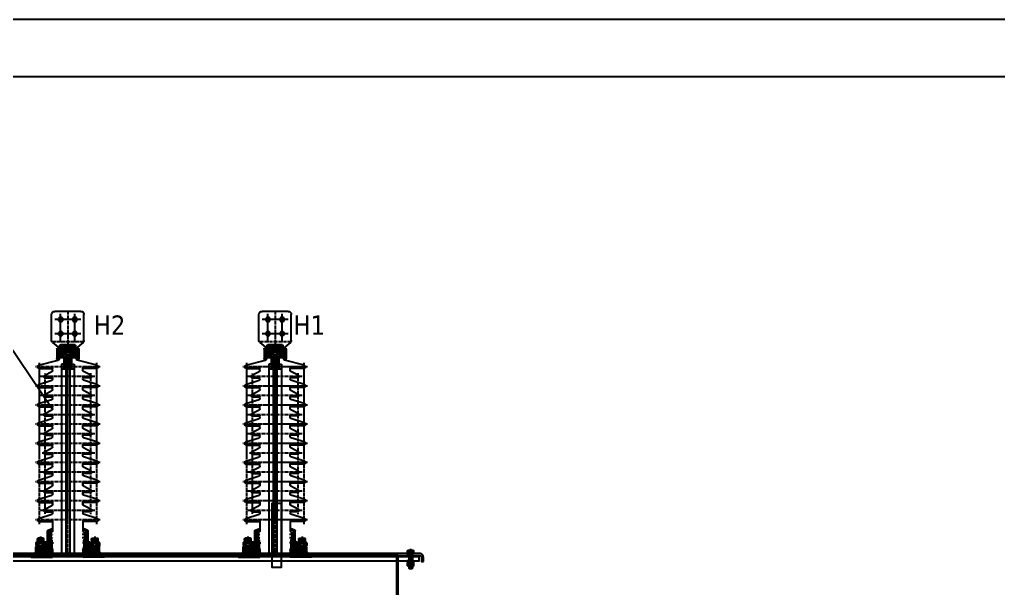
# Model space of a CAD drawing. Header units: millimetres. Extents: x 35720 to 50764, y -47170 to -36532.
# Drawn here: x 43896 to 46966, y -38315 to -36532 of the extents above; entities that cross this region are included whole.
import ezdxf

# ---------------------------------------------------------------- set-up
doc = ezdxf.new("R2010")
doc.units = ezdxf.units.MM
doc.header["$LTSCALE"] = 13
for name, pattern in [('ACAD_ISO02W100', [15, 12, -3]), ('CENTER', [50.8, 31.75, -6.35, 6.35, -6.35]), ('CENTER2', [1.125, 0.75, -0.125, 0.125, -0.125])]:
    doc.linetypes.add(name, pattern=pattern)
doc.layers.get('0').update_dxf_attribs({"color": 1, "linetype": 'CENTER'})
for name, color, linetype in [('00', 7, 'Continuous'), ('01', 7, 'Continuous'), ('08', 1, 'Continuous'), ('cen', 1, 'CENTER'), ('DIM', 4, 'Continuous'), ('中心线', 1, 'CENTER2'), ('粗实线', 4, 'Continuous'), ('细实线', 2, 'Continuous')]:
    doc.layers.add(name, color=color, linetype=linetype)
for name, color, linetype, lineweight in [('DAS', 3, 'ACAD_ISO02W100', 18), ('标注、文本', 3, 'Continuous', 25), ('铁心', 3, 'Continuous', 0)]:
    doc.layers.add(name, color=color, linetype=linetype, lineweight=lineweight)
doc.styles.add('Tahoma_txtstyle_30.40_0_0', font='tahoma.ttf')
pattern_1 = [(45, (69025.176, -17829.232), (-2.245064, 2.245064), [])]

# ---------------------------------------------------------------- blocks, each defined once
blk = doc.blocks.new('GAOYATAOG')
at = {"layer": '粗实线'}
h = blk.add_hatch(dxfattribs=at)
h.set_pattern_fill('ANSI31', color=1)
h.set_pattern_definition([(45, (60296.1373, -13795.4165), (-2.245064, 2.245064), [])])
edge = h.paths.add_edge_path()
edge.add_line((71916.2, -11645.3), (71893.2, -11645.3))
edge.add_arc((71893.2, -11647.3), 2, 90, 180)
edge.add_line((71891.2, -11647.3), (71891.2, -11656.3))
edge.add_line((71891.2, -11656.3), (71884.2, -11656.3))
edge.add_arc((71884.2, -11658.8), 2.5, 90, 180)
edge.add_line((71881.7, -11658.8), (71881.7, -11688.3))
edge.add_arc((71883.7, -11688.3), 2, 180, 360)
edge.add_line((71885.7, -11688.3), (71885.7, -11684.3))
edge.add_arc((71887.7, -11684.3), 2, 90, 180, ccw=False)
edge.add_line((71887.7, -11682.3), (71903.2, -11682.3))
edge.add_line((71903.2, -11682.3), (71903.2, -11675.3))
edge.add_line((71903.2, -11675.3), (71908.7, -11675.3))
edge.add_line((71908.7, -11675.3), (71908.7, -11661.3))
edge.add_line((71908.7, -11661.3), (71916.2, -11661.3))
edge.add_line((71916.2, -11661.3), (71916.2, -11645.3))
edge = h.paths.add_edge_path()
edge.add_arc((71948.2, -11658.8), 2.5, 0, 90)
edge.add_line((71948.2, -11656.3), (71941.2, -11656.3))
edge.add_line((71941.2, -11656.3), (71941.2, -11647.3))
edge.add_arc((71939.2, -11647.3), 2, 0, 90)
edge.add_line((71939.2, -11645.3), (71916.2, -11645.3))
edge.add_line((71916.2, -11645.3), (71916.2, -11661.3))
edge.add_line((71916.2, -11661.3), (71923.7, -11661.3))
edge.add_line((71923.7, -11661.3), (71923.7, -11675.3))
edge.add_line((71923.7, -11675.3), (71929.2, -11675.3))
edge.add_line((71929.2, -11675.3), (71929.2, -11682.3))
edge.add_line((71929.2, -11682.3), (71944.7, -11682.3))
edge.add_arc((71944.7, -11684.3), 2, 0, 90, ccw=False)
edge.add_line((71946.7, -11684.3), (71946.7, -11688.3))
edge.add_arc((71948.7, -11688.3), 2, 180, 360)
edge.add_line((71950.7, -11688.3), (71950.7, -11658.8))
at = {"layer": '细实线'}
h = blk.add_hatch(dxfattribs=at)
h.set_pattern_fill('ANSI37', color=1, scale=0.5, angle=90)
h.set_pattern_definition([(135, (79370.6164, -45980.616), (-1.122532015, -1.122532015), []), (225, (79370.6164, -45980.616), (1.122532015, -1.122532015), [])])
h.paths.add_polyline_path([(71903.7, -11686.3), (71903.7, -11682.3), (71886.2, -11682.3), (71886.2, -11689.3), (71888.2, -11689.3), (71888.2, -11688.3, -0.414214), (71890.2, -11686.3)])
h.paths.add_polyline_path([(71928.7, -11682.3), (71928.7, -11686.3), (71942.2, -11686.3, -0.414214), (71944.2, -11688.3), (71944.2, -11689.3), (71946.2, -11689.3), (71946.2, -11682.3)])
h = blk.add_hatch(dxfattribs=at)
h.set_pattern_fill('ANSI31', color=256)
h.set_pattern_definition(pattern_1)
h.paths.add_polyline_path([(72016.2, -12266.3), (72014.2, -12264.3), (72008.2, -12264.3), (72008.2, -12276.3), (72014.2, -12276.3), (72016.2, -12274.3)])
h.paths.add_polyline_path([(71994.2, -12264.3), (71984.7, -12264.3, -0.414214), (71979.7, -12259.3), (71979.7, -12228.3, 0.414214), (71977.7, -12226.3), (71974.7, -12226.3), (71972.7, -12228.3), (71972.7, -12233.8), (71973.2, -12234.3), (71973.2, -12238.3), (71972.7, -12238.8), (71972.7, -12245.8), (71973.2, -12246.3), (71973.2, -12250.3), (71972.7, -12250.8), (71972.7, -12253.3, -0.414214), (71969.7, -12256.3), (71968, -12256.3, 0.414214), (71967, -12257.3), (71967, -12260.1, 0.388879), (71967.2, -12260.3), (71971.8, -12260.7, -0.388879), (71972.2, -12261.2), (71972.2, -12271.3, -0.388879), (71971.8, -12271.8), (71967.2, -12272.2, 0.388879), (71967, -12272.4), (71967, -12275.3, 0.414214), (71968, -12276.3), (71994.2, -12276.3)])
h.paths.add_polyline_path([(71860.2, -12261.2, -0.388879), (71860.7, -12260.7), (71865.3, -12260.3, 0.388879), (71865.5, -12260.1), (71865.5, -12257.3, 0.414214), (71864.5, -12256.3), (71862.7, -12256.3, -0.414214), (71859.7, -12253.3), (71859.7, -12250.8), (71859.2, -12250.3), (71859.2, -12246.3), (71859.7, -12245.8), (71859.7, -12238.8), (71859.2, -12238.3), (71859.2, -12234.3), (71859.7, -12233.8), (71859.7, -12228.3), (71857.7, -12226.3), (71854.7, -12226.3, 0.414214), (71852.7, -12228.3), (71852.7, -12259.3, -0.414214), (71847.7, -12264.3), (71838.2, -12264.3), (71838.2, -12276.3), (71864.5, -12276.3, 0.414214), (71865.5, -12275.3), (71865.5, -12272.4, 0.388879), (71865.3, -12272.2), (71860.7, -12271.8, -0.388879), (71860.2, -12271.3)])
h.paths.add_polyline_path([(71824.2, -12264.3), (71818.2, -12264.3), (71816.2, -12266.3), (71816.2, -12274.3), (71818.2, -12276.3), (71824.2, -12276.3)])
h = blk.add_hatch(dxfattribs=at)
h.set_pattern_fill('AR-CONC', color=256, scale=0.01)
h.set_pattern_definition([(50, (65830.137, -16724.5739), (1.8218467, -0.15939086), [0.1905, -2.0955]), (355, (65830.137, -16724.5739), (-0.3524342, 1.91056845), [0.1524, -1.67640584]), (100.451445, (65830.2888, -16724.5872), (1.46941247, 1.7511775), [0.1619001, -1.78090245]), (46.1842, (65830.137, -16724.0659), (2.7107904, -0.4204233), [0.28575, -3.14325]), (96.635558, (65830.363, -16724.101), (2.3740413, 2.47426125), [0.2428502, -2.6713561]), (351.18415, (65830.137, -16724.066), (2.3740413, 2.4742612), [0.2285997, -2.5145973]), (21, (65830.391, -16724.1929), (1.5161439, -1.02265198), [0.1905, -2.0955]), (326, (65830.391, -16724.1929), (0.6180203, 1.84187966), [0.1524, -1.6764]), (71.451445, (65830.5173, -16724.2781), (2.1341642, 0.8192277), [0.1619001, -1.78089938]), (37.5, (65830.137, -16724.5739), (0.03088603, 0.84555039), [0, -1.65608, 0, -1.7018, 0, -1.68275]), (7.5, (65830.137, -16724.5739), (0.66819663, 1.00180575), [0, -0.97028, 0, -1.61798, 0, -0.64135]), (327.5, (65829.57055, -16724.5739), (1.35590595, -0.05728744), [0, -0.635, 0, -1.9812, 0, -2.6289]), (317.5, (65829.3165, -16724.5739), (1.48129181, 0.25426491), [0, -0.8255, 0, -1.31572, 0, -1.8669])])
h.paths.add_polyline_path([(71868.7, -12221), (71854, -12226.4, -0.087489), (71854.7, -12226.3), (71868.7, -12226.3)])
h.paths.add_polyline_path([(71866.2, -12231.9, 0.267949), (71868.7, -12227.6), (71868.7, -12226.3), (71857.7, -12226.3), (71859.7, -12228.3), (71859.7, -12233.8), (71859.2, -12234.3), (71859.2, -12238.3), (71859.7, -12238.8), (71859.7, -12245.8), (71859.2, -12246.3), (71859.2, -12250.3), (71859.7, -12250.8), (71859.7, -12253.3, 0.414214), (71862.7, -12256.3), (71863.7, -12256.3), (71863.7, -12251.8, 1), (71863.7, -12247.8), (71863.7, -12241.8, 1), (71863.7, -12237.8), (71863.7, -12236.3, -0.267952)])
h.paths.add_polyline_path([(71963.7, -12221), (71963.7, -12226.3), (71977.7, -12226.3, -0.087489), (71978.4, -12226.4)])
h.paths.add_polyline_path([(71972.7, -12228.3), (71974.7, -12226.3), (71963.7, -12226.3), (71963.7, -12227.6, 0.267949), (71966.2, -12231.9, -0.267942), (71968.7, -12236.3), (71968.7, -12237.8, 1), (71968.7, -12241.8), (71968.7, -12247.8, 1), (71968.7, -12251.8), (71968.7, -12256.3), (71969.7, -12256.3, 0.414214), (71972.7, -12253.3), (71972.7, -12250.8), (71973.2, -12250.3), (71973.2, -12246.3), (71972.7, -12245.8), (71972.7, -12238.8), (71973.2, -12238.3), (71973.2, -12234.3), (71972.7, -12233.8)])
h = blk.add_hatch(dxfattribs=at)
h.set_pattern_fill('ANSI31', color=256, angle=90)
h.set_pattern_definition([(135, (69025.176, -17829.232), (-2.245064, -2.245064), [])])
h.paths.add_polyline_path([(71995.2, -12288.2), (71995.2, -12276.3), (71988.9, -12276.3, 0.414214), (71988.7, -12276.5), (71988.7, -12279.8, -0.414214), (71988.2, -12280.3), (71978.2, -12280.3, -0.414214), (71977.7, -12279.8), (71977.7, -12276.5, 0.414214), (71977.5, -12276.3), (71970.2, -12276.3), (71970.2, -12294.3, 0.414214), (71975.2, -12299.3), (72014.2, -12299.3), (72016.2, -12297.3), (72016.2, -12278.3), (72014.2, -12276.3), (72007.2, -12276.3), (72007.2, -12288.2), (72007.2, -12294.3), (72006.7, -12294.3), (72006.7, -12297.3), (72001.2, -12298.7), (71995.7, -12297.3), (71995.7, -12294.3), (71995.2, -12294.3)])
h.paths.add_polyline_path([(71862.2, -12276.3), (71854.9, -12276.3, 0.414214), (71854.7, -12276.5), (71854.7, -12279.8, -0.414214), (71854.2, -12280.3), (71844.2, -12280.3, -0.414214), (71843.7, -12279.8), (71843.7, -12276.5, 0.414214), (71843.5, -12276.3), (71837.2, -12276.3), (71837.2, -12288.2), (71837.2, -12294.3), (71836.7, -12294.3), (71836.7, -12297.3), (71831.2, -12298.7), (71825.7, -12297.3), (71825.7, -12294.3), (71825.2, -12294.3), (71825.2, -12288.2), (71825.2, -12276.3), (71818.2, -12276.3), (71816.2, -12278.3), (71816.2, -12297.3), (71818.2, -12299.3), (71857.2, -12299.3, 0.414214), (71862.2, -12294.3)])
h.paths.add_polyline_path([(71825.7, -12288.7), (71825.2, -12288.2), (71825.2, -12294.3), (71825.7, -12294.3)], flags=17)
h.paths.add_polyline_path([(71837.2, -12288.2), (71836.7, -12288.7), (71836.7, -12294.3), (71837.2, -12294.3)], flags=17)
h.paths.add_polyline_path([(71995.7, -12288.7), (71995.2, -12288.2), (71995.2, -12294.3), (71995.7, -12294.3)], flags=17)
h.paths.add_polyline_path([(72007.2, -12288.2), (72006.7, -12288.7), (72006.7, -12294.3), (72007.2, -12294.3)], flags=17)
h = blk.add_hatch(dxfattribs=at)
h.set_pattern_fill('ANSI37', color=256, scale=0.5)
h.set_pattern_definition([(45, (69025.1759, -17829.2319), (-1.122532, 1.122532), []), (135, (69025.1759, -17829.2319), (-1.122532, -1.122532), [])])
h.paths.add_polyline_path([(71852.2, -12276.3), (71844.2, -12276.3), (71844.2, -12280.3), (71852.2, -12280.3)])
h.paths.add_polyline_path([(71988.2, -12276.3), (71980.2, -12276.3), (71980.2, -12280.3), (71988.2, -12280.3)])
h = blk.add_hatch(dxfattribs=at)
h.set_pattern_fill('ANSI37', color=256, scale=0.75)
h.set_pattern_definition([(45, (69025.1759, -17829.232), (-1.683798, 1.683798), []), (135, (69025.1759, -17829.232), (-1.683798, -1.683798), [])])
edge = h.paths.add_edge_path()
edge.add_ellipse((71863.2, -12266.3), major_axis=(0, 5.75), ratio=0.521304, start_angle=270, end_angle=450)
edge.add_ellipse((71863.2, -12266.3), major_axis=(0, 5.75), ratio=0.521304, start_angle=90, end_angle=270)
edge = h.paths.add_edge_path()
edge.add_ellipse((71969.2, -12266.3), major_axis=(0, 5.75), ratio=0.521304, start_angle=-90, end_angle=90)
edge.add_ellipse((71969.2, -12266.3), major_axis=(0, 5.75), ratio=0.521304, start_angle=90, end_angle=270)
h = blk.add_hatch(dxfattribs=at)
h.set_pattern_fill('ANSI31', color=256)
h.set_pattern_definition(pattern_1)
edge = h.paths.add_edge_path()
edge.add_spline(control_points=[(72031.2, -12311.3), (72031.5, -12310), (72031.9, -12307.1), (72029.5, -12303.1), (72030.6, -12300.3), (72031, -12299.3)], knot_values=[0, 0, 0, 0, 37430.664473, 89770.281846, 123604.6686, 123604.6686, 123604.6686, 123604.6686], weights=[1, 1, 1, 1, 1, 1], degree=3, periodic=0)
edge.add_line((72031, -12299.3), (71980.2, -12299.3))
edge.add_line((71980.2, -12299.3), (71980.2, -12306.3))
edge.add_arc((71985.2, -12306.3), 5, 180, 270)
edge.add_line((71985.2, -12311.3), (72031.2, -12311.3))
edge = h.paths.add_edge_path()
edge.add_line((71852.2, -12299.3), (71801.4, -12299.3))
edge.add_spline(control_points=[(71801.4, -12299.3), (71801.9, -12300.3), (71802.9, -12303.1), (71800.5, -12307.1), (71801, -12310), (71801.3, -12311.3)], knot_values=[0, 0, 0, 0, 33834.386754, 86174.004126, 123604.6686, 123604.6686, 123604.6686, 123604.6686], weights=[1, 1, 1, 1, 1, 1], degree=3, periodic=0)
edge.add_line((71801.3, -12311.3), (71847.2, -12311.3))
edge.add_arc((71847.2, -12306.3), 5, 270, 360)
edge.add_line((71852.2, -12306.3), (71852.2, -12299.3))
h = blk.add_hatch(color=256, dxfattribs=at)
h.dxf.hatch_style = 1
h.paths.add_polyline_path([(72016.2, -12294.3), (72016.2, -12297.3), (72014.2, -12299.3), (72021.2, -12299.3)])
h.paths.add_polyline_path([(71816.2, -12297.3), (71816.2, -12294.3), (71811.2, -12299.3), (71818.2, -12299.3)])
h = blk.add_hatch(color=256, dxfattribs=at)
h.dxf.hatch_style = 1
h.paths.add_polyline_path([(71857.2, -12299.3), (71852.2, -12299.3), (71852.2, -12304.3)])
h.paths.add_polyline_path([(71980.2, -12299.3), (71975.2, -12299.3), (71980.2, -12304.3)])
at = {"layer": '中心线'}
for p, q in [((71916.2, -11540.3), (71916.2, -11691.5)), ((71875.4, -11565.7), (71957, -11565.7)), ((71894, -11636.6), (71894, -11548.3)), ((71894, -11636.6), (71894, -11548.3)), ((71938.5, -11636.4), (71938.5, -11548.3)), ((71875.4, -11610.2), (71957, -11610.2)), ((71865.4, -11635.3), (71967, -11635.3)), ((71916.2, -11677.3), (71916.2, -11694.3)), ((71916.2, -11686.3), (71916.2, -11721.3)), ((71814.7, -11714.3), (72017.7, -11714.3)), ((71826.2, -11701.9), (71826.2, -12207.3)), ((72006.2, -11701.9), (72006.2, -12207.3)), ((71830.9, -11744.3), (72001.5, -11744.3)), ((71845.2, -11734.1), (71845.2, -12175.7)), ((71987.2, -12174.8), (71987.2, -11735.1)), ((71814.7, -11774.3), (72017.7, -11774.3)), ((71830.9, -11804.3), (72001.5, -11804.3)), ((71814.7, -11834.3), (72017.7, -11834.3)), ((71830.9, -11864.3), (72001.5, -11864.3)), ((71814.7, -11894.3), (72017.7, -11894.3)), ((71830.9, -11924.3), (72001.5, -11924.3)), ((71814.7, -11954.3), (72017.7, -11954.3)), ((71830.9, -11984.3), (71996.5, -11984.3)), ((71814.7, -12014.3), (72017.7, -12014.3)), ((71830.9, -12044.3), (72001.5, -12044.3)), ((71814.7, -12074.3), (72017.7, -12074.3)), ((71830.9, -12104.3), (72001.5, -12104.3)), ((71814.7, -12134.3), (72017.7, -12134.3)), ((71830.9, -12164.3), (72001.5, -12164.3)), ((71814.7, -12194.3), (72017.7, -12194.3)), ((71831.2, -12246.2), (71831.2, -12303.7)), ((71858.7, -12239.8), (71870.7, -12239.8)), ((71858.7, -12239.8), (71870.7, -12239.8)), ((71858.7, -12239.8), (71870.7, -12239.8)), ((71973.7, -12239.8), (71961.7, -12239.8)), ((71973.7, -12239.8), (71961.7, -12239.8)), ((71973.7, -12239.8), (71961.7, -12239.8)), ((72001.2, -12246.2), (72001.2, -12303.7)), ((71855.2, -12266.3), (71871.2, -12266.3)), ((71858.7, -12249.8), (71870.7, -12249.8)), ((71858.7, -12249.8), (71870.7, -12249.8)), ((71858.7, -12249.8), (71870.7, -12249.8)), ((71977.2, -12266.3), (71961.2, -12266.3)), ((71973.7, -12249.8), (71961.7, -12249.8)), ((71973.7, -12249.8), (71961.7, -12249.8)), ((71973.7, -12249.8), (71961.7, -12249.8))]:
    blk.add_line(p, q, dxfattribs=at)
blk.add_lwpolyline([(71916.2, -12310.3), (71916.2, -11681.3)], dxfattribs=at)
blk.add_lwpolyline([(71916.2, -12310.3), (71916.2, -11681.3)], dxfattribs=at)
at = {"layer": '粗实线'}
for p, q in [((71875.4, -11540.3), (71957, -11540.3)), ((71865.4, -11631.3), (71865.4, -11550.3)), ((71967, -11631.3), (71967, -11550.3)), ((71868.1, -11638.1), (71891.2, -11656.3)), ((71881.7, -11658.8), (71881.7, -11688.3)), ((71884.2, -11656.3), (71891.2, -11656.3)), ((71891.2, -11656.3), (71891.2, -11647.3)), ((71893.2, -11645.3), (71939.2, -11645.3)), ((71910.2, -11661.3), (71922.2, -11661.3)), ((71910.7, -11661.3), (71910.7, -11675.3)), ((71921.7, -11661.3), (71921.7, -11675.3)), ((71964.4, -11638.1), (71941.2, -11656.3)), ((71941.2, -11656.3), (71941.2, -11647.3)), ((71941.2, -11656.3), (71948.2, -11656.3)), ((71950.7, -11658.8), (71950.7, -11688.3)), ((71824.9, -11709.4), (71886.5, -11692.9)), ((71888.7, -11690.3), (71883.7, -11690.3)), ((71885.7, -11684.3), (71885.7, -11688.3)), ((71886.2, -11682.3), (71946.2, -11682.3)), ((71886.2, -11682.3), (71886.2, -11689.3)), ((71888.7, -11689.3), (71886.2, -11689.3)), ((71887.7, -11682.3), (71944.7, -11682.3)), ((71888.2, -11688.3), (71888.2, -11689.3)), ((71888.7, -11689.3), (71888.7, -11690)), ((71890.2, -11686.3), (71942.2, -11686.3)), ((71891.7, -11686.3), (71940.7, -11686.3)), ((71903.2, -11675.3), (71929.2, -11675.3)), ((71903.2, -11675.3), (71903.2, -11682.3)), ((71903.7, -11682.3), (71903.7, -11686.3)), ((71904.2, -11686.3), (71904.2, -11721.3)), ((71910.2, -11674.9), (71910.2, -12310.3)), ((71922.2, -11674.9), (71922.2, -12310.3)), ((71928.2, -11686.3), (71928.2, -11721.3)), ((71928.7, -11682.3), (71928.7, -11686.3)), ((71929.2, -11675.3), (71929.2, -11682.3)), ((71943.7, -11689.3), (71943.7, -11690)), ((71946.2, -11689.3), (71943.7, -11689.3)), ((71948.7, -11690.3), (71943.7, -11690.3)), ((71944.2, -11688.3), (71944.2, -11689.3)), ((72007.5, -11709.4), (71945.9, -11692.9)), ((71946.2, -11682.3), (71946.2, -11689.3)), ((71946.7, -11684.3), (71946.7, -11688.3)), ((71826.2, -11719.3), (71868.7, -11719.3)), ((71833.4, -11716.3), (71865.7, -11716.3)), ((71868.7, -11725.7), (71868.7, -11719.3)), ((71904.2, -11706.3), (71896.2, -11706.3)), ((71896.2, -11721.3), (71936.2, -11721.3)), ((71928.2, -11706.3), (71936.2, -11706.3)), ((72006.2, -11719.3), (71963.7, -11719.3)), ((71963.7, -11725.7), (71963.7, -11719.3)), ((71999.1, -11716.3), (71966.7, -11716.3)), ((71843.9, -11740.5), (71866.8, -11728.5)), ((71845.2, -11748.3), (71868.6, -11748.3)), ((71850.9, -11746.3), (71865.7, -11746.3)), ((71868.7, -11753.4), (71868.7, -11751.3)), ((71963.7, -11753.4), (71963.7, -11751.3)), ((71987.2, -11748.3), (71963.9, -11748.3)), ((71988.6, -11740.5), (71965.7, -11728.5)), ((71981.6, -11746.3), (71966.7, -11746.3)), ((71824.7, -11769.5), (71866.6, -11756.3)), ((71826.2, -11779.3), (71868.7, -11779.3)), ((71833.4, -11776.3), (71865.7, -11776.3)), ((71868.7, -11785.7), (71868.7, -11779.3)), ((72006.2, -11779.3), (71963.7, -11779.3)), ((71963.7, -11785.7), (71963.7, -11779.3)), ((72007.7, -11769.5), (71965.8, -11756.3)), ((71999.1, -11776.3), (71966.7, -11776.3)), ((71824.7, -11829.5), (71866.6, -11816.3)), ((71843.9, -11800.5), (71866.8, -11788.5)), ((71845.2, -11808.3), (71868.6, -11808.3)), ((71850.9, -11806.3), (71865.7, -11806.3)), ((71868.7, -11813.4), (71868.7, -11809.3)), ((71963.7, -11813.4), (71963.7, -11809.3)), ((71987.2, -11808.3), (71963.9, -11808.3)), ((71988.6, -11800.5), (71965.7, -11788.5)), ((72007.7, -11829.5), (71965.8, -11816.3)), ((71981.6, -11806.3), (71966.7, -11806.3)), ((71826.2, -11839.3), (71868.7, -11839.3)), ((71833.4, -11836.3), (71865.7, -11836.3)), ((71868.7, -11845.7), (71868.7, -11839.3)), ((72006.2, -11839.3), (71963.7, -11839.3)), ((71963.7, -11845.7), (71963.7, -11839.3)), ((71999.1, -11836.3), (71966.7, -11836.3)), ((71824.7, -11889.5), (71866.6, -11876.3)), ((71843.9, -11860.5), (71866.8, -11848.5)), ((71845.2, -11868.3), (71868.6, -11868.3)), ((71850.9, -11866.3), (71865.7, -11866.3)), ((71868.7, -11873.4), (71868.7, -11869.3)), ((71963.7, -11873.4), (71963.7, -11869.3)), ((71987.2, -11868.3), (71963.9, -11868.3)), ((71988.6, -11860.5), (71965.7, -11848.5)), ((72007.7, -11889.5), (71965.8, -11876.3)), ((71981.6, -11866.3), (71966.7, -11866.3)), ((71826.2, -11899.3), (71868.7, -11899.3)), ((71833.4, -11896.3), (71865.7, -11896.3)), ((71843.9, -11920.5), (71866.8, -11908.5)), ((71868.7, -11905.7), (71868.7, -11899.3)), ((72006.2, -11899.3), (71963.7, -11899.3)), ((71963.7, -11905.7), (71963.7, -11899.3)), ((71988.6, -11920.5), (71965.7, -11908.5)), ((71999.1, -11896.3), (71966.7, -11896.3)), ((71824.7, -11949.5), (71866.6, -11936.3)), ((71845.2, -11928.3), (71868.6, -11928.3)), ((71850.9, -11926.3), (71865.7, -11926.3)), ((71868.7, -11933.4), (71868.7, -11929.3)), ((71963.7, -11933.4), (71963.7, -11929.3)), ((71987.2, -11928.3), (71963.9, -11928.3)), ((72007.7, -11949.5), (71965.8, -11936.3)), ((71981.6, -11926.3), (71966.7, -11926.3)), ((71826.2, -11959.3), (71868.7, -11959.3)), ((71833.4, -11956.3), (71865.7, -11956.3)), ((71843.9, -11980.5), (71866.8, -11968.5)), ((71868.7, -11965.7), (71868.7, -11959.3)), ((72006.2, -11959.3), (71963.7, -11959.3)), ((71963.7, -11965.7), (71963.7, -11959.3)), ((71988.6, -11980.5), (71965.7, -11968.5)), ((71999.1, -11956.3), (71966.7, -11956.3)), ((71824.7, -12009.5), (71866.6, -11996.3)), ((71845.2, -11988.3), (71868.6, -11988.3)), ((71850.9, -11986.3), (71865.7, -11986.3)), ((71868.7, -11993.4), (71868.7, -11989.3)), ((71963.7, -11993.4), (71963.7, -11989.3)), ((71987.2, -11988.3), (71963.9, -11988.3)), ((72007.7, -12009.5), (71965.8, -11996.3)), ((71981.6, -11986.3), (71966.7, -11986.3)), ((71826.2, -12019.3), (71868.7, -12019.3)), ((71833.4, -12016.3), (71865.7, -12016.3)), ((71843.9, -12040.5), (71866.8, -12028.5)), ((71868.7, -12025.7), (71868.7, -12019.3)), ((72006.2, -12019.3), (71963.7, -12019.3)), ((71963.7, -12025.7), (71963.7, -12019.3)), ((71988.6, -12040.5), (71965.7, -12028.5)), ((71999.1, -12016.3), (71966.7, -12016.3)), ((71824.7, -12069.5), (71866.6, -12056.3)), ((71845.2, -12048.3), (71868.6, -12048.3)), ((71850.9, -12046.3), (71865.7, -12046.3)), ((71868.7, -12049.3), (71868.7, -12053.4)), ((71868.7, -12053.4), (71868.7, -12049.3)), ((71868.7, -12053.4), (71868.7, -12049.3)), ((71963.7, -12049.3), (71963.7, -12053.4)), ((71987.2, -12048.3), (71963.9, -12048.3)), ((72007.7, -12069.5), (71965.8, -12056.3)), ((71981.6, -12046.3), (71966.7, -12046.3)), ((71826.2, -12079.3), (71868.7, -12079.3)), ((71833.4, -12076.3), (71865.7, -12076.3)), ((71843.9, -12100.5), (71866.8, -12088.5)), ((71868.7, -12079.3), (71868.7, -12085.7)), ((71868.7, -12085.7), (71868.7, -12079.3)), ((71868.7, -12085.7), (71868.7, -12079.3)), ((71963.7, -12079.3), (71963.7, -12085.7)), ((71963.7, -12079.3), (71963.7, -12085.7)), ((71963.7, -12085.7), (71963.7, -12079.3)), ((72006.2, -12079.3), (71963.7, -12079.3)), ((71963.7, -12085.7), (71963.7, -12079.3)), ((71988.6, -12100.5), (71965.7, -12088.5)), ((71999.1, -12076.3), (71966.7, -12076.3)), ((71824.7, -12129.5), (71866.6, -12116.3)), ((71845.2, -12108.3), (71868.6, -12108.3)), ((71850.9, -12106.3), (71865.7, -12106.3)), ((71868.7, -12109.3), (71868.7, -12113.4)), ((71868.7, -12113.4), (71868.7, -12109.3)), ((71963.7, -12109.3), (71963.7, -12113.4)), ((71963.7, -12109.3), (71963.7, -12113.4)), ((71963.7, -12113.4), (71963.7, -12109.3)), ((71987.2, -12108.3), (71963.9, -12108.3)), ((72007.7, -12129.5), (71965.8, -12116.3)), ((71981.6, -12106.3), (71966.7, -12106.3)), ((71826.2, -12139.3), (71868.7, -12139.3)), ((71833.4, -12136.3), (71865.7, -12136.3)), ((71843.9, -12160.5), (71866.8, -12148.5)), ((71868.7, -12139.3), (71868.7, -12145.7)), ((71868.7, -12145.7), (71868.7, -12139.3)), ((71963.7, -12139.3), (71963.7, -12145.7)), ((71963.7, -12139.3), (71963.7, -12145.7)), ((72006.2, -12139.3), (71963.7, -12139.3)), ((71963.7, -12145.7), (71963.7, -12139.3)), ((71988.6, -12160.5), (71965.7, -12148.5)), ((71999.1, -12136.3), (71966.7, -12136.3)), ((71824.7, -12189.5), (71866.6, -12176.3)), ((71845.2, -12168.3), (71868.6, -12168.3)), ((71850.9, -12166.3), (71865.7, -12166.3)), ((71868.7, -12169.3), (71868.7, -12173.4)), ((71963.7, -12169.3), (71963.7, -12173.4)), ((71963.7, -12169.3), (71963.7, -12173.4)), ((71987.2, -12168.3), (71963.9, -12168.3)), ((72007.7, -12189.5), (71965.8, -12176.3)), ((71981.6, -12166.3), (71966.7, -12166.3)), ((71826.2, -12199.3), (71868.7, -12199.3)), ((71963.7, -12199.3), (71963.7, -12227.6)), ((72006.2, -12199.3), (71963.7, -12199.3)), ((71999.1, -12196.3), (71966.7, -12196.3)), ((71852.7, -12259.3), (71852.7, -12228.3)), ((71854, -12226.4), (71868.7, -12221)), ((71854.7, -12226.3), (71868.7, -12226.3)), ((71859.7, -12228.3), (71857.7, -12226.3)), ((71859.7, -12233.8), (71859.2, -12234.3)), ((71859.2, -12234.3), (71859.2, -12238.3)), ((71859.7, -12238.8), (71859.2, -12238.3)), ((71859.7, -12245.8), (71859.2, -12246.3)), ((71859.2, -12246.3), (71859.2, -12250.3)), ((71859.7, -12228.3), (71859.7, -12233.8)), ((71859.7, -12238.8), (71859.7, -12245.8)), ((71978.4, -12226.4), (71963.7, -12221)), ((71977.7, -12226.3), (71963.7, -12226.3)), ((71968.7, -12237.8), (71968.7, -12236.3)), ((71968.7, -12247.8), (71968.7, -12241.8)), ((71972.7, -12228.3), (71974.7, -12226.3)), ((71972.7, -12228.3), (71972.7, -12233.8)), ((71972.7, -12233.8), (71973.2, -12234.3)), ((71972.7, -12238.8), (71973.2, -12238.3)), ((71972.7, -12238.8), (71972.7, -12245.8)), ((71972.7, -12245.8), (71973.2, -12246.3)), ((71973.2, -12234.3), (71973.2, -12238.3)), ((71973.2, -12246.3), (71973.2, -12250.3)), ((71979.7, -12259.3), (71979.7, -12228.3)), ((71816.2, -12266.3), (71818.2, -12264.3)), ((71816.2, -12266.3), (71816.2, -12274.3)), ((71816.2, -12274.3), (71818.2, -12276.3)), ((71816.2, -12278.3), (71818.2, -12276.3)), ((71825.2, -12264.3), (71818.2, -12264.3)), ((71818.2, -12276.3), (71825.7, -12276.3)), ((71843.2, -12261.8), (71819.2, -12261.8)), ((71819.2, -12264.3), (71819.2, -12261.8)), ((71820.8, -12258.7), (71820.8, -12251.9)), ((71841.6, -12258.7), (71820.8, -12258.7)), ((71822, -12258.7), (71822, -12261.8)), ((71839, -12251.2), (71823.4, -12251.2)), ((71824.2, -12264.3), (71824.2, -12276.3)), ((71824.5, -12264.3), (71824.5, -12261.8)), ((71825.2, -12288.2), (71825.2, -12261.8)), ((71826, -12251.9), (71826, -12258.7)), ((71831.2, -12258.7), (71829.4, -12261.8)), ((71833, -12258.7), (71831.2, -12261.8)), ((71836.4, -12251.9), (71836.4, -12258.7)), ((71836.7, -12276.3), (71866.3, -12276.3)), ((71837.2, -12288.2), (71837.2, -12261.8)), ((71847.7, -12264.3), (71837.2, -12264.3)), ((71838, -12264.3), (71838, -12261.8)), ((71838.2, -12264.3), (71838.2, -12276.3)), ((71840.4, -12258.7), (71840.4, -12261.8)), ((71841.6, -12258.7), (71841.6, -12251.9)), ((71843.2, -12264.3), (71843.2, -12261.8)), ((71843.7, -12276.5), (71843.7, -12279.8)), ((71844.2, -12280.3), (71844.2, -12276.3)), ((71852.2, -12280.3), (71852.2, -12276.3)), ((71854.7, -12276.5), (71854.7, -12279.8)), ((71859.7, -12250.8), (71859.2, -12250.3)), ((71859.7, -12250.8), (71859.7, -12253.3)), ((71860.2, -12271.3), (71860.2, -12261.2)), ((71860.7, -12260.7), (71865.3, -12260.3)), ((71860.7, -12271.8), (71865.3, -12272.2)), ((71862.2, -12276.3), (71862.2, -12294.3)), ((71862.7, -12256.3), (71866.2, -12256.3)), ((71865.5, -12260.1), (71865.5, -12257.3)), ((71865.5, -12272.4), (71865.5, -12275.3)), ((71966.2, -12256.3), (71966.2, -12278.6)), ((71968.7, -12256.3), (71966.2, -12256.3)), ((71995.7, -12276.3), (71966.2, -12276.3)), ((71967, -12260.1), (71967, -12257.3)), ((71967, -12272.4), (71967, -12275.3)), ((71971.8, -12260.7), (71967.2, -12260.3)), ((71971.8, -12271.8), (71967.2, -12272.2)), ((71968.7, -12256.3), (71968.7, -12251.8)), ((71970.2, -12276.3), (71970.2, -12294.3)), ((71972.2, -12271.3), (71972.2, -12261.2)), ((71972.7, -12250.8), (71973.2, -12250.3)), ((71972.7, -12250.8), (71972.7, -12253.3)), ((71977.7, -12276.5), (71977.7, -12279.8)), ((71980.2, -12280.3), (71980.2, -12276.3)), ((71984.7, -12264.3), (71995.2, -12264.3)), ((71988.2, -12280.3), (71988.2, -12276.3)), ((71988.7, -12276.5), (71988.7, -12279.8)), ((71989.2, -12261.8), (72013.2, -12261.8)), ((71989.2, -12264.3), (71989.2, -12261.8)), ((71990.8, -12258.7), (71990.8, -12251.9)), ((71990.8, -12258.7), (72011.6, -12258.7)), ((71992, -12258.7), (71992, -12261.8)), ((71993.4, -12251.2), (72009, -12251.2)), ((71994.2, -12264.3), (71994.2, -12276.3)), ((71994.5, -12264.3), (71994.5, -12261.8)), ((71995.2, -12288.2), (71995.2, -12261.8)), ((71996, -12251.9), (71996, -12258.7)), ((71999.4, -12258.7), (72001.2, -12261.8)), ((72001.2, -12258.7), (72003, -12261.8)), ((72006.4, -12251.9), (72006.4, -12258.7)), ((72014.2, -12276.3), (72006.7, -12276.3)), ((72007.2, -12288.2), (72007.2, -12261.8)), ((72007.2, -12264.3), (72014.2, -12264.3)), ((72008, -12264.3), (72008, -12261.8)), ((72008.2, -12264.3), (72008.2, -12276.3)), ((72010.4, -12258.7), (72010.4, -12261.8)), ((72011.6, -12258.7), (72011.6, -12251.9)), ((72013.2, -12264.3), (72013.2, -12261.8)), ((72016.2, -12266.3), (72014.2, -12264.3)), ((72016.2, -12274.3), (72014.2, -12276.3)), ((72016.2, -12278.3), (72014.2, -12276.3)), ((72016.2, -12266.3), (72016.2, -12274.3)), ((71801.4, -12299.3), (71868.7, -12299.3)), ((71816.2, -12294.3), (71811.2, -12299.3)), ((71816.2, -12297.3), (71816.2, -12278.3)), ((71816.2, -12297.3), (71818.2, -12299.3)), ((71825.2, -12288.2), (71825.7, -12288.7)), ((71825.2, -12288.2), (71837.2, -12288.2)), ((71825.2, -12294.3), (71837.2, -12294.3)), ((71825.7, -12297.3), (71825.7, -12288.7)), ((71825.7, -12288.7), (71836.7, -12288.7)), ((71825.7, -12297.3), (71836.7, -12297.3)), ((71825.7, -12297.3), (71831.2, -12298.7)), ((71836.7, -12297.3), (71831.2, -12298.7)), ((71837.2, -12288.2), (71836.7, -12288.7)), ((71836.7, -12297.3), (71836.7, -12288.7)), ((71844.2, -12280.3), (71854.2, -12280.3)), ((71852.2, -12299.3), (71852.2, -12306.3)), ((71857.2, -12299.3), (71852.2, -12304.3)), ((71866.4, -12279.9), (71868.6, -12288)), ((72031, -12299.3), (71963.7, -12299.3)), ((71966.1, -12279.9), (71963.9, -12288)), ((71975.2, -12299.3), (71980.2, -12304.3)), ((71988.2, -12280.3), (71978.2, -12280.3)), ((71980.2, -12299.3), (71980.2, -12306.3)), ((71995.2, -12288.2), (71995.7, -12288.7)), ((72007.2, -12288.2), (71995.2, -12288.2)), ((72007.2, -12294.3), (71995.2, -12294.3)), ((71995.7, -12297.3), (71995.7, -12288.7)), ((72006.7, -12288.7), (71995.7, -12288.7)), ((72006.7, -12297.3), (71995.7, -12297.3)), ((71995.7, -12297.3), (72001.2, -12298.7)), ((72006.7, -12297.3), (72001.2, -12298.7)), ((72007.2, -12288.2), (72006.7, -12288.7)), ((72006.7, -12297.3), (72006.7, -12288.7)), ((72016.2, -12297.3), (72014.2, -12299.3)), ((72016.2, -12297.3), (72016.2, -12278.3)), ((72016.2, -12294.3), (72021.2, -12299.3)), ((71801.3, -12311.3), (71868.7, -12311.3)), ((72031.2, -12311.3), (71963.7, -12311.3))]:
    blk.add_line(p, q, dxfattribs=at)
for points in [[(71896.2, -11706.3), (71896.2, -12310.3)], [(71936.2, -11706.3), (71936.2, -12310.3)], [(71868.7, -12289.2), (71868.7, -12311.3)], [(71963.7, -12289.2), (71963.7, -12311.3)]]:
    blk.add_lwpolyline(points, dxfattribs=at)
for points in [[(71824.7, -12189.5, 1.280782), (71829.8, -12197.8, -0.201513), (71833.4, -12196.3), (71865.7, -12196.3, -0.414214), (71868.7, -12199.3), (71868.7, -12227.6)], [(71868.7, -12227.6, -0.267949), (71866.2, -12231.9, 0.267949), (71863.7, -12236.3)], [(71863.7, -12236.3), (71863.7, -12237.8, -1), (71863.7, -12241.8), (71863.7, -12247.8, -1), (71863.7, -12251.8), (71863.7, -12256.3), (71866.2, -12256.3), (71866.2, -12278.6)]]:
    blk.add_lwpolyline(points, format="xyb", dxfattribs=at)
for centre in [(71894, -11565.7), (71938.5, -11565.7), (71894, -11610.2), (71938.5, -11610.2)]:
    blk.add_circle(centre, 7, dxfattribs=at)
for centre, radius, start, end in [((71875.4, -11550.3), 10, 90, 180), ((71957, -11550.3), 10, 0, 90), ((71875.4, -11631.3), 10, 180, 222.8789), ((71957, -11631.3), 10, 317.1211, 0), ((71884.2, -11658.8), 2.5, 90, 180), ((71893.2, -11647.3), 2, 90, 180), ((71939.2, -11647.3), 2, 0, 90), ((71948.2, -11658.8), 2.5, 0, 90), ((71883.7, -11688.3), 2, 180, 0), ((71887.7, -11684.3), 2, 90, 180), ((71885.7, -11690), 3, 285, 0), ((71890.2, -11688.3), 2, 90, 180), ((71891.7, -11689.3), 3, 90, 180), ((71940.7, -11689.3), 3, 0, 90), ((71942.2, -11688.3), 2, 0, 90), ((71946.7, -11690), 3, 180, 255), ((71944.7, -11684.3), 2, 360, 90), ((71948.7, -11688.3), 2, 180, 0), ((71826.2, -11714.3), 5, 105, 315.573), ((71833.4, -11721.3), 5, 90, 135.573), ((71865.7, -11719.3), 3, 0, 90), ((71966.7, -11719.3), 3, 90, 180), ((71999.1, -11721.3), 5, 44.427, 90), ((72006.2, -11714.3), 5, 224.427, 75), ((71845.2, -11744.3), 4, 110, 308.9424), ((71850.9, -11751.3), 5, 90, 128.9424), ((71863.5, -11751), 5.28, 357.4198, 64.5078), ((71865.7, -11753.4), 3, 287.5, 0), ((71865.7, -11725.7), 3, 290, 0), ((71966.7, -11725.7), 3, 180, 250), ((71969, -11751), 5.28, 115.4922, 182.5802), ((71966.7, -11753.4), 3, 180, 252.5), ((71981.6, -11751.3), 5, 51.0576, 90), ((71987.2, -11744.3), 4, 231.0576, 70), ((71826.2, -11774.3), 5, 107.5, 315.573), ((71833.4, -11781.3), 5, 90, 135.573), ((71865.7, -11779.3), 3, 0, 90), ((71865.7, -11785.7), 3, 290, 0), ((71966.7, -11779.3), 3, 90, 180), ((71966.7, -11785.7), 3, 180, 250), ((71999.1, -11781.3), 5, 44.427, 90), ((72006.2, -11774.3), 5, 224.427, 72.5), ((71845.2, -11804.3), 4, 110, 308.9424), ((71850.9, -11811.3), 5, 90, 128.9424), ((71865.7, -11809.3), 3, 0, 90), ((71865.7, -11813.4), 3, 287.5, 0), ((71966.7, -11809.3), 3, 90, 180), ((71966.7, -11813.4), 3, 180, 252.5), ((71981.6, -11811.3), 5, 51.0576, 90), ((71987.2, -11804.3), 4, 231.0576, 70), ((71826.2, -11834.3), 5, 107.5, 315.573), ((71833.4, -11841.3), 5, 90, 135.573), ((71865.7, -11839.3), 3, 0, 90), ((71865.7, -11845.7), 3, 290, 0), ((71966.7, -11839.3), 3, 90, 180), ((71966.7, -11845.7), 3, 180, 250), ((71999.1, -11841.3), 5, 44.427, 90), ((72006.2, -11834.3), 5, 224.427, 72.5), ((71845.2, -11864.3), 4, 110, 308.9424), ((71850.9, -11871.3), 5, 90, 128.9424), ((71865.7, -11869.3), 3, 0, 90), ((71865.7, -11873.4), 3, 287.5, 0), ((71966.7, -11869.3), 3, 90, 180), ((71966.7, -11873.4), 3, 180, 252.5), ((71981.6, -11871.3), 5, 51.0576, 90), ((71987.2, -11864.3), 4, 231.0576, 70), ((71826.2, -11894.3), 5, 107.5, 315.573), ((71833.4, -11901.3), 5, 90, 135.573), ((71865.7, -11899.3), 3, 0, 90), ((71865.7, -11905.7), 3, 290, 0), ((71966.7, -11899.3), 3, 90, 180), ((71966.7, -11905.7), 3, 180, 250), ((71999.1, -11901.3), 5, 44.427, 90), ((72006.2, -11894.3), 5, 224.427, 72.5), ((71845.2, -11924.3), 4, 110, 308.9424), ((71850.9, -11931.3), 5, 90, 128.9424), ((71865.7, -11929.3), 3, 0, 90), ((71865.7, -11933.4), 3, 287.5, 0), ((71966.7, -11929.3), 3, 90, 180), ((71966.7, -11933.4), 3, 180, 252.5), ((71981.6, -11931.3), 5, 51.0576, 90), ((71987.2, -11924.3), 4, 231.0576, 70), ((71826.2, -11954.3), 5, 107.5, 315.573), ((71833.4, -11961.3), 5, 90, 135.573), ((71865.7, -11959.3), 3, 0, 90), ((71865.7, -11965.7), 3, 290, 0), ((71966.7, -11959.3), 3, 90, 180), ((71966.7, -11965.7), 3, 180, 250), ((71999.1, -11961.3), 5, 44.427, 90), ((72006.2, -11954.3), 5, 224.427, 72.5), ((71845.2, -11984.3), 4, 110, 308.9424), ((71850.9, -11991.3), 5, 90, 128.9424), ((71865.7, -11989.3), 3, 0, 90), ((71865.7, -11993.4), 3, 287.5, 0), ((71966.7, -11989.3), 3, 90, 180), ((71966.7, -11993.4), 3, 180, 252.5), ((71981.6, -11991.3), 5, 51.0576, 90), ((71987.2, -11984.3), 4, 231.0576, 70), ((71826.2, -12014.3), 5, 107.5, 315.573), ((71833.4, -12021.3), 5, 90, 135.573), ((71865.7, -12019.3), 3, 0, 90), ((71865.7, -12025.7), 3, 290, 0), ((71966.7, -12019.3), 3, 90, 180), ((71966.7, -12025.7), 3, 180, 250), ((71999.1, -12021.3), 5, 44.427, 90), ((72006.2, -12014.3), 5, 224.427, 72.5), ((71845.2, -12044.3), 4, 110, 308.9424), ((71850.9, -12051.3), 5, 90, 128.9424), ((71865.7, -12049.3), 3, 0, 90), ((71865.7, -12049.3), 3, 0, 90), ((71865.7, -12049.3), 3, 0, 90), ((71865.7, -12053.4), 3, 287.5, 0), ((71966.7, -12049.3), 3, 90, 180), ((71966.7, -12053.4), 3, 180, 252.5), ((71981.6, -12051.3), 5, 51.0576, 90), ((71987.2, -12044.3), 4, 231.0576, 70), ((71826.2, -12074.3), 5, 107.5, 315.573), ((71833.4, -12081.3), 5, 90, 135.573), ((71865.7, -12079.3), 3, 0, 90), ((71865.7, -12085.7), 3, 290, 0), ((71966.7, -12079.3), 3, 90, 180), ((71966.7, -12085.7), 3, 180, 250), ((71999.1, -12081.3), 5, 44.427, 90), ((72006.2, -12074.3), 5, 224.427, 72.5), ((71845.2, -12104.3), 4, 110, 308.9424), ((71850.9, -12111.3), 5, 90, 128.9424), ((71865.7, -12109.3), 3, 0, 90), ((71865.7, -12113.4), 3, 287.5, 0), ((71966.7, -12109.3), 3, 90, 180), ((71966.7, -12113.4), 3, 180, 252.5), ((71981.6, -12111.3), 5, 51.0576, 90), ((71987.2, -12104.3), 4, 231.0576, 70), ((71826.2, -12134.3), 5, 107.5, 315.573), ((71833.4, -12141.3), 5, 90, 135.573), ((71865.7, -12139.3), 3, 0, 90), ((71865.7, -12145.7), 3, 290, 0), ((71966.7, -12139.3), 3, 90, 180), ((71966.7, -12145.7), 3, 180, 250), ((71999.1, -12141.3), 5, 44.427, 90), ((72006.2, -12134.3), 5, 224.427, 72.5), ((71845.2, -12164.3), 4, 110, 308.9424), ((71850.9, -12171.3), 5, 90, 128.9424), ((71865.7, -12169.3), 3, 0, 90), ((71865.7, -12173.4), 3, 287.5, 0), ((71966.7, -12169.3), 3, 90, 180), ((71966.7, -12173.4), 3, 180, 252.5), ((71981.6, -12171.3), 5, 51.0576, 90), ((71987.2, -12164.3), 4, 231.0576, 70), ((71966.7, -12199.3), 3, 90, 180), ((71999.1, -12201.3), 5, 44.427, 90), ((72006.2, -12194.3), 5, 224.427, 72.5), ((71854.7, -12228.3), 2, 90, 180), ((71968.7, -12227.6), 5, 180, 240), ((71963.7, -12236.3), 5, 0, 60), ((71968.7, -12239.8), 2, 90, 270), ((71977.7, -12228.3), 2, 360, 90), ((71823.4, -12256.4), 5.2, 60, 120), ((71831.2, -12270.9), 19.7, 74.7385, 105.2615), ((71839, -12256.4), 5.2, 60, 120), ((71843.5, -12276.5), 0.2, 0, 90), ((71847.7, -12259.3), 5, 270, 0), ((71854.9, -12276.5), 0.2, 90, 180), ((71862.7, -12253.3), 3, 180, 270), ((71860.7, -12261.2), 0.5, 95, 180), ((71860.7, -12271.3), 0.5, 180, 265), ((71864.5, -12257.3), 1, 0, 90), ((71865.3, -12260.1), 0.2, 275, 0), ((71865.3, -12272.4), 0.2, 0, 85), ((71968.7, -12249.8), 2, 90, 270), ((71968, -12257.3), 1, 90, 180), ((71967.2, -12260.1), 0.2, 180, 265), ((71967.2, -12272.4), 0.2, 95, 180), ((71968, -12275.3), 1, 180, 270), ((71969.7, -12253.3), 3, 270, 0), ((71971.7, -12261.2), 0.5, 360, 85), ((71971.7, -12271.3), 0.5, 275, 0), ((71977.5, -12276.5), 0.2, 0, 90), ((71984.7, -12259.3), 5, 180, 270), ((71988.9, -12276.5), 0.2, 90, 180), ((71993.4, -12256.4), 5.2, 60, 120), ((72001.2, -12270.9), 19.7, 74.7385, 105.2615), ((72009, -12256.4), 5.2, 60, 120), ((71844.2, -12279.8), 0.5, 180, 270), ((71847.2, -12306.3), 5, 270, 0), ((71854.2, -12279.8), 0.5, 270, 0), ((71857.2, -12294.3), 5, 270, 0), ((71871.2, -12278.6), 5, 180, 195), ((71863.7, -12289.2), 5, 0, 15), ((71968.7, -12289.2), 5, 165, 180), ((71961.2, -12278.6), 5, 345, 360), ((71975.2, -12294.3), 5, 180, 270), ((71978.2, -12279.8), 0.5, 180, 270), ((71985.2, -12306.3), 5, 180, 270), ((71988.2, -12279.8), 0.5, 270, 360)]:
    blk.add_arc(centre, radius, start, end, dxfattribs=at)
blk.add_ellipse((71863.2, -12266.3), major_axis=(0, 5.75), ratio=0.521304, dxfattribs=at)
at = {"layer": '粗实线', "extrusion": (0, 0, -1)}
blk.add_ellipse((71969.2, -12266.3), major_axis=(0, 5.75), ratio=0.521304, dxfattribs=at)
at = {"layer": '细实线'}
for p, q in [((71910.2, -11661.3), (71910.2, -11675.3)), ((71922.2, -11661.3), (71922.2, -11675.3)), ((71825.7, -12288.7), (71825.7, -12261.8)), ((71836.7, -12288.7), (71836.7, -12261.8)), ((71995.7, -12288.7), (71995.7, -12261.8)), ((72006.7, -12288.7), (72006.7, -12261.8)), ((71825.2, -12294.3), (71825.2, -12288.2)), ((71837.2, -12294.3), (71837.2, -12288.2)), ((71995.2, -12294.3), (71995.2, -12288.2)), ((72007.2, -12294.3), (72007.2, -12288.2))]:
    blk.add_line(p, q, dxfattribs=at)
for points in [[(71801.4, -12299.3), (71801.9, -12300.3), (71802.9, -12303.1), (71800.5, -12307.1), (71801, -12310), (71801.3, -12311.3)], [(72031, -12299.3), (72030.6, -12300.3), (72029.5, -12303.1), (72031.9, -12307.1), (72031.5, -12310), (72031.2, -12311.3)]]:
    blk.add_open_spline(points, degree=3, knots=[0, 0, 0, 0, 33834.386754, 86174.004126, 123604.6686, 123604.6686, 123604.6686, 123604.6686], dxfattribs=at)
blk = doc.blocks.new('A$C2FE61F56')
for p, q in [((0, 0), (0, 9.4)), ((0, 9.4), (3.2, 9.4)), ((0, 0), (3.2, 1.8)), ((0, 0), (0, -9.3)), ((3.2, 0), (0, -1.8)), ((3.2, 9.4), (3.2, 0)), ((3.2, -9.3), (3.2, 0)), ((0, -9.3), (3.2, -9.3))]:
    blk.add_line(p, q)
at = {"layer": 'cen'}
blk.add_line((-5, 0), (8.2, 0), dxfattribs=at)
blk = doc.blocks.new('A$C177C7799')
for p, q in [((0, -7.5), (0, 7.5)), ((10, 10), (0.8, 10)), ((10, 5), (0.8, 5)), ((10.8, -7.5), (10.8, 7.5)), ((10, -5), (0.8, -5)), ((10, -10), (0.8, -10))]:
    blk.add_line(p, q)
for centre, radius, start, end in [((4.5, 7.5), 4.52, 146.3969, 213.6031), ((17, 0), 17, 162.8294, 197.1706), ((6.3, 7.5), 4.52, 326.3969, 33.6031), ((-6.2, 0), 17, 342.8294, 17.1706), ((4.5, -7.5), 4.52, 146.3969, 213.6031), ((6.3, -7.5), 4.52, 326.3969, 33.6031)]:
    blk.add_arc(centre, radius, start, end)
at = {"layer": 'cen'}
blk.add_line((-5, 0), (15.8, 0), dxfattribs=at)
blk = doc.blocks.new('A$C78412A84')
for p, q in [((0, 12), (2.5, 12)), ((0, 0), (0, 12)), ((0, 0), (0, -12)), ((2.5, 12), (2.5, 0)), ((2.5, -12), (2.5, 0)), ((0, -12), (2.5, -12))]:
    blk.add_line(p, q)
at = {"layer": 'cen'}
blk.add_line((-5, 0), (7.5, 0), dxfattribs=at)
at = {"layer": 'DAS'}
for p, q in [((0, 6.5), (2.5, 6.5)), ((0, -6.5), (2.5, -6.5))]:
    blk.add_line(p, q, dxfattribs=at)
blk = doc.blocks.new('0230313405230.')
for p, q in [((55389.7, -30039.7), (55389.7, -30033.3)), ((55389.7, -30039.7), (55409.7, -30039.7)), ((55399.7, -30032.2), (55392.2, -30032.2)), ((55393.7, -30039.7), (55393.7, -30088.5)), ((55393.7, -30044.9), (55405.7, -30044.9)), ((55394.7, -30039.7), (55394.7, -30033.3)), ((55407.2, -30032.2), (55399.7, -30032.2)), ((55404.7, -30039.7), (55404.7, -30033.3)), ((55405.7, -30039.7), (55405.7, -30088.5)), ((55409.7, -30039.7), (55409.7, -30033.3)), ((57529.7, -30039.7), (57529.7, -30033.3)), ((57549.7, -30039.7), (57529.7, -30039.7)), ((57532.2, -30032.2), (57539.7, -30032.2)), ((57533.7, -30039.7), (57533.7, -30088.5)), ((57545.7, -30044.9), (57533.7, -30044.9)), ((57534.7, -30039.7), (57534.7, -30033.3)), ((57539.7, -30032.2), (57547.2, -30032.2)), ((57544.7, -30039.7), (57544.7, -30033.3)), ((57545.7, -30039.7), (57545.7, -30088.5)), ((57549.7, -30039.7), (57549.7, -30033.3)), ((55405.7, -30088.5), (55393.7, -30088.5)), ((55394.9, -30089.7), (55393.7, -30088.5)), ((55404.5, -30089.7), (55394.9, -30089.7)), ((55404.5, -30089.7), (55405.7, -30088.5)), ((57533.7, -30088.5), (57545.7, -30088.5)), ((57534.9, -30089.7), (57533.7, -30088.5)), ((57534.9, -30089.7), (57544.5, -30089.7)), ((57544.5, -30089.7), (57545.7, -30088.5))]:
    blk.add_line(p, q)
at = {"color": 7, "linetype": 'Continuous'}
blk.add_lwpolyline([(57514.7, -32198.2), (55424.7, -32198.2), (55424.7, -32206.2), (57514.7, -32206.2)], close=True, dxfattribs=at)
for centre, radius, start, end in [((55392.2, -30035.5), 3.35, 41.6088, 138.3912), ((55399.7, -30043.9), 11.7, 64.676, 115.324), ((55407.2, -30035.5), 3.35, 41.6088, 138.3912), ((57532.2, -30035.5), 3.35, 41.6088, 138.3912), ((57539.7, -30043.9), 11.7, 64.676, 115.324), ((57547.2, -30035.5), 3.35, 41.6088, 138.3912)]:
    blk.add_arc(centre, radius, start, end)
at = {"layer": '01', "ltscale": 45.628538}
blk.add_lwpolyline([(55359.7, -30067.2), (55359.7, -30054.2, -0.414214), (55371.7, -30042.2), (57567.7, -30042.2, -0.414214), (57579.7, -30054.2), (57579.7, -30067.2), (57573.7, -30067.2), (57573.7, -30054.2, 0.414214), (57567.7, -30048.2), (55371.7, -30048.2, 0.414214), (55365.7, -30054.2), (55365.7, -30067.2)], format="xyb", close=True, dxfattribs=at)
for points in [[(55438.7, -30048.2), (57500.7, -30048.2), (57500.7, -32198.2), (55438.7, -32198.2)], [(55372.7, -30053.2), (57566.7, -30053.2), (57566.7, -30065.2), (55372.7, -30065.2)]]:
    blk.add_lwpolyline(points, close=True, dxfattribs=at)
at = {"layer": 'cen'}
for p, q in [((55399.7, -30027.2), (55399.7, -30092.2)), ((57539.7, -30027.2), (57539.7, -30092.2))]:
    blk.add_line(p, q, dxfattribs=at)
at = {"layer": 'DAS', "color": 3}
for p, q in [((55444.7, -30048.2), (55444.7, -32198.2)), ((57494.7, -30048.2), (57494.7, -32198.2))]:
    blk.add_line(p, q, dxfattribs=at)
at = {"layer": 'DIM'}
for p, q in [((55394.9, -30044.9), (55394.9, -30089.7)), ((55404.5, -30044.9), (55404.5, -30089.7)), ((57534.9, -30044.9), (57534.9, -30089.7)), ((57544.5, -30044.9), (57544.5, -30089.7))]:
    blk.add_line(p, q, dxfattribs=at)
at = {"rotation": 270}
for name, p in [('A$C78412A84', (55399.7, -30039.7)), ('A$C78412A84', (55399.7, -30065.2)), ('A$C177C7799', (55399.7, -30070.9)), ('A$C2FE61F56', (55399.7, -30067.7))]:
    blk.add_blockref(name, p, dxfattribs=at)
at = {"xscale": -1.000000000000002, "rotation": 90}
for name, p in [('A$C78412A84', (57539.7, -30039.7)), ('A$C78412A84', (57539.7, -30065.2)), ('A$C177C7799', (57539.7, -30070.9)), ('A$C2FE61F56', (57539.7, -30067.7))]:
    blk.add_blockref(name, p, dxfattribs=at)

msp = doc.modelspace()

# ---------------------------------------------------------------- linework, layer by layer
at = {"layer": '00'}
msp.add_lwpolyline([(44717.432, -38048.88), (44687.432, -38048.88), (44687.432, -38248.88), (44717.432, -38248.88)], close=True, dxfattribs=at)
at = {"layer": '08', "color": 3}
msp.add_line((43714.633, -37332.206), (43999.453, -37753.648), dxfattribs=at)
at = {"layer": '标注、文本'}
msp.add_line((50763.8, -36532.132), (35719.769, -36532.132), dxfattribs=at)
at = {"layer": '粗实线'}
msp.add_line((50584.704, -36711.227), (36615.247, -36711.227), dxfattribs=at)

# ---------------------------------------------------------------- block references
at = {"layer": 'DIM', "xscale": -1}
for p in [(115963.483, -25906.622), (116613.483, -25906.622)]:
    msp.add_blockref('GAOYATAOG', p, dxfattribs=at)
at = {"layer": 'DIM', "color": 0, "xscale": -1}
msp.add_blockref('0230313405230.', (100522.074, -8163.702), dxfattribs=at)

# ---------------------------------------------------------------- texts
at = {"layer": '铁心', "style": 'Tahoma_txtstyle_30.40_0_0'}
for s, p in [('H2', (44128.912, -37520.141)), ('H1', (44755.008, -37520.141))]:
    msp.add_text(s, height=60.4188, dxfattribs=at).set_placement(p)

doc.saveas('drawing.dxf')
